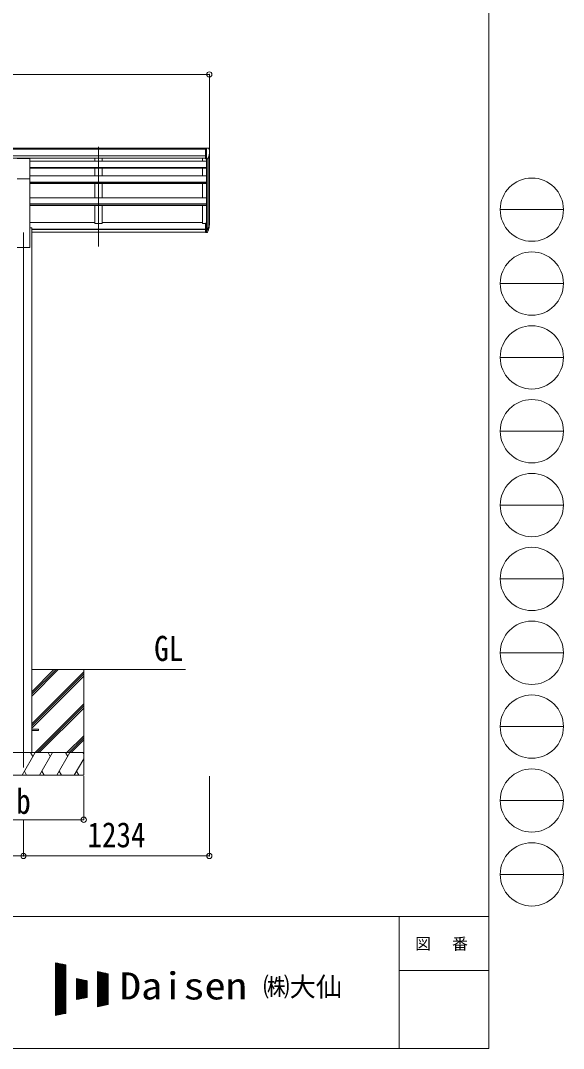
# Model space of a CAD drawing. Units: millimetres at full size; details may follow other scales. Extents: x -9783 to 9892, y -6828 to 6752.
# Drawn here: x 6288 to 9892, y -6828 to -8 of the extents above; entities that cross this region are included whole.
import ezdxf
from ezdxf.enums import TextEntityAlignment as Align

# ---------------------------------------------------------------- set-up
doc = ezdxf.new("R2010")
doc.units = ezdxf.units.MM
doc.header["$LTSCALE"] = 35
doc.header["$PDMODE"] = 32
doc.header["$PDSIZE"] = 35
for name, color, linetype, lineweight in [('0-0_0', 7, 'Continuous', 9), ('0-1_本体', 4, 'Continuous', 9), ('0-2_部品', 7, 'Continuous', 9), ('0-8_PARTS2', 2, 'Continuous', 9), ('0-A_寸法', 6, 'Continuous', 9), ('F-0_240', 7, 'Continuous', 9)]:
    doc.layers.add(name, color=color, linetype=linetype, lineweight=lineweight)
doc.styles.add('ＭＳ ゴシック', font='')
doc.styles.get('ＭＳ ゴシック').set_extended_font_data('MS Gothic')

msp = doc.modelspace()

# ---------------------------------------------------------------- linework, layer by layer
at = {"layer": '0-0_0'}
for p, q in [((6361.85, -4314.43), (7383.05, -4314.43)), ((6361.85, -4490.46), (6537.88, -4314.43)), ((6361.85, -4476.32), (6523.74, -4314.43)), ((6361.85, -4462.18), (6509.59, -4314.43)), ((6361.85, -4674.31), (6707.05, -4329.11)), ((6361.85, -4688.45), (6707.05, -4343.25)), ((6361.85, -4702.59), (6707.05, -4357.39)), ((6707.05, -4314.43), (6707.05, -5014.43)), ((6383.86, -4864.43), (6707.05, -4541.24)), ((6398, -4864.43), (6707.05, -4555.38)), ((6412.14, -4864.43), (6707.05, -4569.52)), ((6595.99, -4864.43), (6707.05, -4753.37)), ((6610.13, -4864.43), (6707.05, -4767.51)), ((6624.27, -4864.43), (6707.05, -4781.66)), ((6707.05, -4864.43), (5907.05, -4864.43)), ((6298.2, -5014.43), (6384.81, -4864.43)), ((6369.81, -4890.41), (6354.8, -4864.43)), ((6413.67, -5014.43), (6500.28, -4864.43)), ((6485.28, -4890.41), (6470.28, -4864.43)), ((6529.14, -5014.43), (6615.75, -4864.43)), ((6585.75, -4864.43), (6600.75, -4890.41)), ((6644.61, -5014.43), (6707.05, -4906.29)), ((6701.22, -4864.43), (6707.05, -4874.53)), ((5907.05, -5014.43), (6707.05, -5014.43)), ((6313.2, -4988.45), (6328.2, -5014.43)), ((6428.67, -4988.45), (6443.67, -5014.43)), ((6544.14, -4988.45), (6559.14, -5014.43)), ((6659.61, -4988.45), (6674.61, -5014.43))]:
    msp.add_line(p, q, dxfattribs=at)
at = {"layer": '0-1_本体'}
for p, q in [((1799.55, -856.01), (7504.55, -856.01)), ((1799.55, -861.37), (7514.55, -861.37)), ((1799.55, -904.89), (7514.55, -904.89)), ((1799.55, -922.56), (7514.55, -922.56)), ((7521.05, -940.79), (6349.55, -940.79)), ((6780.05, -922.56), (6780.05, -941.2)), ((6830.05, -922.56), (6830.05, -941.2)), ((7496.05, -922.56), (7496.05, -941.2)), ((7521.05, -926.39), (7521.05, -1353)), ((7527.05, -926.92), (7527.05, -1397.43)), ((7536.76, -911.56), (7536.76, -1379.43)), ((7541.05, -1355.17), (7541.05, -892.76)), ((6349.55, -982.49), (7521.05, -982.49)), ((6349.55, -984.18), (7521.05, -984.18)), ((6349.55, -988.59), (7521.05, -988.59)), ((6780.05, -988.6), (6780.05, -994.37)), ((6780.05, -988.6), (6780.05, -1039.58)), ((6830.05, -988.6), (6830.05, -994.37)), ((6830.05, -988.6), (6830.05, -1039.58)), ((7496.05, -988.59), (7496.05, -1039.58)), ((6349.55, -1039.58), (7521.05, -1039.58)), ((6349.55, -1514.43), (6349.55, -1058.8)), ((6349.55, -1080.23), (7521.05, -1080.23)), ((6349.55, -1081.91), (7521.05, -1081.91)), ((6349.55, -1088.63), (7521.05, -1088.63)), ((6780.05, -1088.63), (6780.05, -1185.31)), ((6830.05, -1088.63), (6830.05, -1185.31)), ((7496.05, -1088.63), (7496.05, -1185.31)), ((6349.55, -1185.31), (7521.05, -1185.31)), ((7521.05, -1224.77), (6349.55, -1224.77)), ((7521.05, -1226.45), (6349.55, -1226.45)), ((7521.05, -1235.49), (6349.55, -1235.49)), ((6780.05, -1235.49), (6780.05, -1353.82)), ((7496.05, -1235.49), (7496.05, -1353.82)), ((6349.55, -1348.61), (6780.05, -1348.61)), ((6830.05, -1348.61), (7496.05, -1348.61)), ((7514.55, -1353.82), (7496.05, -1353.82)), ((6349.55, -1384.43), (6362.05, -1384.43)), ((6362.05, -1384.43), (6362.05, -4864.43)), ((6362.05, -1392.92), (7514.55, -1392.92)), ((6362.05, -1394.3), (7514.55, -1394.3)), ((6362.05, -1411.47), (7514.55, -1411.47)), ((6264.55, -1514.43), (6349.55, -1514.43))]:
    msp.add_line(p, q, dxfattribs=at)
msp.add_lwpolyline([(6830.05, -1235.49), (6830.05, -1353.82), (6780.05, -1353.82)], dxfattribs=at)
at = {"layer": '0-2_部品'}
for p, q in [((7514.55, -854.41), (7504.55, -854.5)), ((7504.55, -856.01), (7504.55, -854.5)), ((7514.55, -926.39), (7514.55, -854.41)), ((7533.05, -854.41), (7514.55, -854.41)), ((7521.05, -927.39), (7521.05, -854.41)), ((7533.05, -854.41), (7535.38, -854.55)), ((7536.14, -854.98), (7540.2, -860.78)), ((7543.05, -863.78), (7543.05, -864.41)), ((6264.55, -924.65), (6349.55, -924.65)), ((6349.55, -1058.8), (6349.55, -924.65)), ((7514.55, -926.39), (7521.05, -926.39)), ((7521.05, -927.39), (7526.26, -927.08)), ((7528.67, -925.58), (7537.95, -909.52)), ((6264.55, -1058.8), (6349.55, -1058.8)), ((7514.55, -1353), (7514.55, -1414.06)), ((7514.55, -1353), (7521.05, -1353)), ((7521.05, -1353), (7521.05, -1414.88)), ((7514.55, -1391.31), (7521.05, -1391.31)), ((7514.55, -1396.71), (7521.05, -1396.71)), ((7514.55, -1414.06), (7521.05, -1414.06)), ((7521.05, -1397.71), (7526.18, -1397.71)), ((7521.05, -1399.71), (7525.89, -1399.71)), ((7521.05, -1414.88), (7525.89, -1414.88)), ((7527.48, -1396.96), (7537.24, -1378.54)), ((7538.66, -1379.04), (7528.49, -1398.21)), ((7536.07, -1395.89), (7528.49, -1413.38))]:
    msp.add_line(p, q, dxfattribs=at)
at = {"layer": '0-2_部品', "color": 4}
for p, q in [((6407.05, -4709.93), (6362.05, -4709.93)), ((6407.05, -4718.93), (6362.05, -4718.93)), ((6407.05, -4709.93), (6407.05, -4718.93))]:
    msp.add_line(p, q, dxfattribs=at)
at = {"layer": '0-2_部品'}
for centre, radius, start, end in [((7535.32, -855.55), 1, 35, 86.5), ((7341.05, -864.41), 202, 347.09739, 0), ((7540.05, -863.78), 3, 0, 87), ((7526.07, -924.08), 3, 273.5, 330), ((7453.1, -1352.59), 88.05, 342.78929, 2.77608), ((7452.39, -1356.87), 89.07, 345.58812, 5.50424), ((7525.89, -1396.71), 3, 270, 330), ((7525.89, -1411.88), 3, 270, 330), ((7526.18, -1396.21), 1.5, 270, 330), ((7407.83, -1359.81), 133.22, 344.28698, 356.72013)]:
    msp.add_arc(centre, radius, start, end, dxfattribs=at)
at = {"layer": '0-8_PARTS2'}
for p, q in [((6805.05, -1508.23), (6805.05, -845.7)), ((6307.05, -1414.43), (6307.05, -4964.43))]:
    msp.add_line(p, q, dxfattribs=at)
at = {"layer": '0-A_寸法'}
for p, q in [((1773.05, -366.07), (7541.05, -366.07)), ((7541.05, -366.07), (7541.05, -911.69)), ((6707.05, -5310.82), (6707.05, -5021.85)), ((7541.05, -5550.79), (7541.05, -5021.85)), ((5907.05, -5310.82), (6707.05, -5310.82)), ((6307.05, -5550.79), (6307.05, -5310.82)), ((3007.05, -5550.79), (6307.05, -5550.79)), ((6307.05, -5550.79), (7541.05, -5550.79))]:
    msp.add_line(p, q, dxfattribs=at)
for p in [(7541.05, -366.07), (6707.05, -5310.82), (6307.05, -5550.79), (7541.05, -5550.79)]:
    msp.add_point(p, dxfattribs=at)
at = {"layer": 'F-0_240', "color": 5}
for p, q in [((9396.97, 6751.9), (9396.97, -6828.1)), ((-9783.03, -5953.1), (9396.97, -5953.1)), ((8801.97, -5953.1), (8801.97, -6828.1)), ((8801.97, -6311.85), (9396.97, -6311.85)), ((-9783.03, -6828.1), (9396.97, -6828.1))]:
    msp.add_line(p, q, dxfattribs=at)
at = {"layer": 'F-0_240', "color": 4}
for p, q in [((9471.77, -1263.1), (9891.77, -1263.1)), ((9471.77, -1753.1), (9891.77, -1753.1)), ((9471.77, -2243.1), (9891.77, -2243.1)), ((9471.77, -2733.1), (9891.77, -2733.1)), ((9471.77, -3223.1), (9891.77, -3223.1)), ((9471.77, -3713.1), (9891.77, -3713.1)), ((9471.77, -4203.1), (9891.77, -4203.1)), ((9471.77, -4693.1), (9891.77, -4693.1)), ((9471.77, -5183.1), (9891.77, -5183.1)), ((9471.77, -5673.1), (9891.77, -5673.1))]:
    msp.add_line(p, q, dxfattribs=at)
at = {"layer": 'F-0_240'}
for p, q in [((6519.04, -6259.47), (6589.04, -6274.05)), ((6519.04, -6259.47), (6519.04, -6609.47)), ((6519.04, -6262.76), (6534.85, -6262.76)), ((6519.04, -6266.26), (6551.65, -6266.26)), ((6519.04, -6269.76), (6568.45, -6269.76)), ((6519.04, -6273.26), (6585.25, -6273.26)), ((6521.12, -6609.03), (6521.12, -6259.9)), ((6524.62, -6608.3), (6524.62, -6260.63)), ((6528.12, -6607.58), (6528.12, -6261.36)), ((6531.62, -6606.85), (6531.62, -6262.09)), ((6535.12, -6606.12), (6535.12, -6262.81)), ((6538.62, -6605.39), (6538.62, -6263.54)), ((6542.12, -6604.66), (6542.12, -6264.27)), ((6545.62, -6603.93), (6545.62, -6265)), ((6549.12, -6603.2), (6549.12, -6265.73)), ((6552.62, -6602.47), (6552.62, -6266.46)), ((6556.12, -6601.74), (6556.12, -6267.19)), ((6559.62, -6601.01), (6559.62, -6267.92)), ((6563.12, -6600.28), (6563.12, -6268.65)), ((6566.62, -6599.55), (6566.62, -6269.38)), ((6570.12, -6598.83), (6570.12, -6270.11)), ((6573.62, -6598.1), (6573.62, -6270.84)), ((6577.12, -6597.37), (6577.12, -6271.56)), ((6580.62, -6596.64), (6580.62, -6272.29)), ((6584.12, -6595.91), (6584.12, -6273.02)), ((6587.62, -6595.18), (6587.62, -6273.75)), ((6589.04, -6274.05), (6589.04, -6594.88)), ((6519.04, -6276.76), (6589.04, -6276.76)), ((6519.04, -6280.26), (6589.04, -6280.26)), ((6519.04, -6283.76), (6589.04, -6283.76)), ((6519.04, -6287.26), (6589.04, -6287.26)), ((6519.04, -6290.76), (6589.04, -6290.76)), ((6519.04, -6294.26), (6589.04, -6294.26)), ((6519.04, -6297.76), (6589.04, -6297.76)), ((6519.04, -6301.26), (6589.04, -6301.26)), ((6519.04, -6304.76), (6589.04, -6304.76)), ((6519.04, -6308.26), (6589.04, -6308.26)), ((6519.04, -6311.76), (6589.04, -6311.76)), ((6519.04, -6315.26), (6589.04, -6315.26)), ((6519.04, -6318.76), (6589.04, -6318.76)), ((6519.04, -6322.26), (6589.04, -6322.26)), ((6519.04, -6325.76), (6589.04, -6325.76)), ((6519.04, -6329.26), (6589.04, -6329.26)), ((6519.04, -6332.76), (6589.04, -6332.76)), ((6519.04, -6336.26), (6589.04, -6336.26)), ((6519.04, -6339.76), (6589.04, -6339.76)), ((6799.04, -6317.8), (6869.04, -6332.38)), ((6799.04, -6317.8), (6799.04, -6551.13)), ((6799.04, -6318.76), (6803.65, -6318.76)), ((6799.04, -6322.26), (6820.45, -6322.26)), ((6799.04, -6325.76), (6837.25, -6325.76)), ((6799.04, -6329.26), (6854.05, -6329.26)), ((6799.04, -6332.76), (6869.04, -6332.76)), ((6799.04, -6336.26), (6869.04, -6336.26)), ((6799.04, -6339.76), (6869.04, -6339.76)), ((6801.12, -6550.7), (6801.12, -6318.23)), ((6804.62, -6549.97), (6804.62, -6318.96)), ((6808.12, -6549.24), (6808.12, -6319.69)), ((6811.62, -6548.51), (6811.62, -6320.42)), ((6815.12, -6547.78), (6815.12, -6321.15)), ((6818.62, -6547.05), (6818.62, -6321.88)), ((6822.12, -6546.33), (6822.12, -6322.61)), ((6825.62, -6545.6), (6825.62, -6323.34)), ((6829.12, -6544.87), (6829.12, -6324.06)), ((6832.62, -6544.14), (6832.62, -6324.79)), ((6836.12, -6543.41), (6836.12, -6325.52)), ((6839.62, -6542.68), (6839.62, -6326.25)), ((6843.12, -6541.95), (6843.12, -6326.98)), ((6846.62, -6541.22), (6846.62, -6327.71)), ((6850.12, -6540.49), (6850.12, -6328.44)), ((6853.62, -6539.76), (6853.62, -6329.17)), ((6857.12, -6539.03), (6857.12, -6329.9)), ((6860.62, -6538.3), (6860.62, -6330.63)), ((6864.12, -6537.58), (6864.12, -6331.36)), ((6867.62, -6536.85), (6867.62, -6332.09)), ((6869.04, -6332.38), (6869.04, -6536.55)), ((6519.04, -6343.26), (6589.04, -6343.26)), ((6519.04, -6346.76), (6589.04, -6346.76)), ((6519.04, -6350.26), (6589.04, -6350.26)), ((6519.04, -6353.76), (6589.04, -6353.76)), ((6519.04, -6357.26), (6589.04, -6357.26)), ((6519.04, -6360.76), (6589.04, -6360.76)), ((6519.04, -6364.26), (6589.04, -6364.26)), ((6519.04, -6367.76), (6589.04, -6367.76)), ((6519.04, -6371.26), (6589.04, -6371.26)), ((6519.04, -6374.76), (6589.04, -6374.76)), ((6519.04, -6378.26), (6589.04, -6378.26)), ((6519.04, -6381.76), (6589.04, -6381.76)), ((6519.04, -6385.26), (6589.04, -6385.26)), ((6519.04, -6388.76), (6589.04, -6388.76)), ((6519.04, -6392.26), (6589.04, -6392.26)), ((6519.04, -6395.76), (6589.04, -6395.76)), ((6519.04, -6399.26), (6589.04, -6399.26)), ((6519.04, -6402.76), (6589.04, -6402.76)), ((6519.04, -6406.26), (6589.04, -6406.26)), ((6519.04, -6409.76), (6589.04, -6409.76)), ((6659.04, -6364.47), (6729.04, -6379.05)), ((6659.04, -6364.47), (6659.04, -6504.47)), ((6659.04, -6367.76), (6674.85, -6367.76)), ((6659.04, -6371.26), (6691.65, -6371.26)), ((6659.04, -6374.76), (6708.45, -6374.76)), ((6659.04, -6378.26), (6725.25, -6378.26)), ((6659.04, -6381.76), (6729.04, -6381.76)), ((6659.04, -6385.26), (6729.04, -6385.26)), ((6659.04, -6388.76), (6729.04, -6388.76)), ((6659.04, -6392.26), (6729.04, -6392.26)), ((6659.04, -6395.76), (6729.04, -6395.76)), ((6659.04, -6399.26), (6729.04, -6399.26)), ((6659.04, -6402.76), (6729.04, -6402.76)), ((6659.04, -6406.26), (6729.04, -6406.26)), ((6659.04, -6409.76), (6729.04, -6409.76)), ((6661.12, -6504.03), (6661.12, -6364.9)), ((6664.62, -6503.3), (6664.62, -6365.63)), ((6668.12, -6502.58), (6668.12, -6366.36)), ((6671.62, -6501.85), (6671.62, -6367.09)), ((6675.12, -6501.12), (6675.12, -6367.81)), ((6678.62, -6500.39), (6678.62, -6368.54)), ((6682.12, -6499.66), (6682.12, -6369.27)), ((6685.62, -6498.93), (6685.62, -6370)), ((6689.12, -6498.2), (6689.12, -6370.73)), ((6692.62, -6497.47), (6692.62, -6371.46)), ((6696.12, -6496.74), (6696.12, -6372.19)), ((6699.62, -6496.01), (6699.62, -6372.92)), ((6703.12, -6495.28), (6703.12, -6373.65)), ((6706.62, -6494.55), (6706.62, -6374.38)), ((6710.12, -6493.83), (6710.12, -6375.11)), ((6713.62, -6493.1), (6713.62, -6375.84)), ((6717.12, -6492.37), (6717.12, -6376.56)), ((6720.62, -6491.64), (6720.62, -6377.29)), ((6724.12, -6490.91), (6724.12, -6378.02)), ((6727.62, -6490.18), (6727.62, -6378.75)), ((6729.04, -6379.05), (6729.04, -6489.88)), ((6799.04, -6343.26), (6869.04, -6343.26)), ((6799.04, -6346.76), (6869.04, -6346.76)), ((6799.04, -6350.26), (6869.04, -6350.26)), ((6799.04, -6353.76), (6869.04, -6353.76)), ((6799.04, -6357.26), (6869.04, -6357.26)), ((6799.04, -6360.76), (6869.04, -6360.76)), ((6799.04, -6364.26), (6869.04, -6364.26)), ((6799.04, -6367.76), (6869.04, -6367.76)), ((6799.04, -6371.26), (6869.04, -6371.26)), ((6799.04, -6374.76), (6869.04, -6374.76)), ((6799.04, -6378.26), (6869.04, -6378.26)), ((6799.04, -6381.76), (6869.04, -6381.76)), ((6799.04, -6385.26), (6869.04, -6385.26)), ((6799.04, -6388.76), (6869.04, -6388.76)), ((6799.04, -6392.26), (6869.04, -6392.26)), ((6799.04, -6395.76), (6869.04, -6395.76)), ((6799.04, -6399.26), (6869.04, -6399.26)), ((6799.04, -6402.76), (6869.04, -6402.76)), ((6799.04, -6406.26), (6869.04, -6406.26)), ((6799.04, -6409.76), (6869.04, -6409.76)), ((6519.04, -6413.26), (6589.04, -6413.26)), ((6519.04, -6416.76), (6589.04, -6416.76)), ((6519.04, -6420.26), (6589.04, -6420.26)), ((6519.04, -6423.76), (6589.04, -6423.76)), ((6519.04, -6427.26), (6589.04, -6427.26)), ((6519.04, -6430.76), (6589.04, -6430.76)), ((6519.04, -6434.26), (6589.04, -6434.26)), ((6519.04, -6437.76), (6589.04, -6437.76)), ((6519.04, -6441.26), (6589.04, -6441.26)), ((6519.04, -6444.76), (6589.04, -6444.76)), ((6519.04, -6448.26), (6589.04, -6448.26)), ((6519.04, -6451.76), (6589.04, -6451.76)), ((6519.04, -6455.26), (6589.04, -6455.26)), ((6519.04, -6458.76), (6589.04, -6458.76)), ((6519.04, -6462.26), (6589.04, -6462.26)), ((6519.04, -6465.76), (6589.04, -6465.76)), ((6519.04, -6469.26), (6589.04, -6469.26)), ((6519.04, -6472.76), (6589.04, -6472.76)), ((6519.04, -6476.26), (6589.04, -6476.26)), ((6659.04, -6413.26), (6729.04, -6413.26)), ((6659.04, -6416.76), (6729.04, -6416.76)), ((6659.04, -6420.26), (6729.04, -6420.26)), ((6659.04, -6423.76), (6729.04, -6423.76)), ((6659.04, -6427.26), (6729.04, -6427.26)), ((6659.04, -6430.76), (6729.04, -6430.76)), ((6659.04, -6434.26), (6729.04, -6434.26)), ((6659.04, -6437.76), (6729.04, -6437.76)), ((6659.04, -6441.26), (6729.04, -6441.26)), ((6659.04, -6444.76), (6729.04, -6444.76)), ((6659.04, -6448.26), (6729.04, -6448.26)), ((6659.04, -6451.76), (6729.04, -6451.76)), ((6659.04, -6455.26), (6729.04, -6455.26)), ((6659.04, -6458.76), (6729.04, -6458.76)), ((6659.04, -6462.26), (6729.04, -6462.26)), ((6659.04, -6465.76), (6729.04, -6465.76)), ((6659.04, -6469.26), (6729.04, -6469.26)), ((6659.04, -6472.76), (6729.04, -6472.76)), ((6659.04, -6476.26), (6729.04, -6476.26)), ((6799.04, -6413.26), (6869.04, -6413.26)), ((6799.04, -6416.76), (6869.04, -6416.76)), ((6799.04, -6420.26), (6869.04, -6420.26)), ((6799.04, -6423.76), (6869.04, -6423.76)), ((6799.04, -6427.26), (6869.04, -6427.26)), ((6799.04, -6430.76), (6869.04, -6430.76)), ((6799.04, -6434.26), (6869.04, -6434.26)), ((6799.04, -6437.76), (6869.04, -6437.76)), ((6799.04, -6441.26), (6869.04, -6441.26)), ((6799.04, -6444.76), (6869.04, -6444.76)), ((6799.04, -6448.26), (6869.04, -6448.26)), ((6799.04, -6451.76), (6869.04, -6451.76)), ((6799.04, -6455.26), (6869.04, -6455.26)), ((6799.04, -6458.76), (6869.04, -6458.76)), ((6799.04, -6462.26), (6869.04, -6462.26)), ((6799.04, -6465.76), (6869.04, -6465.76)), ((6799.04, -6469.26), (6869.04, -6469.26)), ((6799.04, -6472.76), (6869.04, -6472.76)), ((6799.04, -6476.26), (6869.04, -6476.26)), ((6519.04, -6479.76), (6589.04, -6479.76)), ((6519.04, -6483.26), (6589.04, -6483.26)), ((6519.04, -6486.76), (6589.04, -6486.76)), ((6519.04, -6490.26), (6589.04, -6490.26)), ((6519.04, -6493.76), (6589.04, -6493.76)), ((6519.04, -6497.26), (6589.04, -6497.26)), ((6519.04, -6500.76), (6589.04, -6500.76)), ((6519.04, -6504.26), (6589.04, -6504.26)), ((6519.04, -6507.76), (6589.04, -6507.76)), ((6519.04, -6511.26), (6589.04, -6511.26)), ((6519.04, -6514.76), (6589.04, -6514.76)), ((6519.04, -6518.26), (6589.04, -6518.26)), ((6519.04, -6521.76), (6589.04, -6521.76)), ((6519.04, -6525.26), (6589.04, -6525.26)), ((6519.04, -6528.76), (6589.04, -6528.76)), ((6519.04, -6532.26), (6589.04, -6532.26)), ((6519.04, -6535.76), (6589.04, -6535.76)), ((6519.04, -6539.26), (6589.04, -6539.26)), ((6519.04, -6542.76), (6589.04, -6542.76)), ((6519.04, -6546.26), (6589.04, -6546.26)), ((6659.04, -6479.76), (6729.04, -6479.76)), ((6659.04, -6483.26), (6729.04, -6483.26)), ((6659.04, -6486.76), (6729.04, -6486.76)), ((6659.04, -6504.47), (6729.04, -6489.88)), ((6659.04, -6490.26), (6727.23, -6490.26)), ((6659.04, -6493.76), (6710.43, -6493.76)), ((6659.04, -6497.26), (6693.63, -6497.26)), ((6659.04, -6500.76), (6676.83, -6500.76)), ((6659.04, -6504.26), (6660.03, -6504.26)), ((6799.04, -6479.76), (6869.04, -6479.76)), ((6799.04, -6483.26), (6869.04, -6483.26)), ((6799.04, -6486.76), (6869.04, -6486.76)), ((6799.04, -6490.26), (6869.04, -6490.26)), ((6799.04, -6493.76), (6869.04, -6493.76)), ((6799.04, -6497.26), (6869.04, -6497.26)), ((6799.04, -6500.76), (6869.04, -6500.76)), ((6799.04, -6504.26), (6869.04, -6504.26)), ((6799.04, -6507.76), (6869.04, -6507.76)), ((6799.04, -6511.26), (6869.04, -6511.26)), ((6799.04, -6514.76), (6869.04, -6514.76)), ((6799.04, -6518.26), (6869.04, -6518.26)), ((6799.04, -6521.76), (6869.04, -6521.76)), ((6799.04, -6525.26), (6869.04, -6525.26)), ((6799.04, -6528.76), (6869.04, -6528.76)), ((6799.04, -6532.26), (6869.04, -6532.26)), ((6799.04, -6535.76), (6869.04, -6535.76)), ((6869.04, -6536.55), (6799.04, -6551.13)), ((6799.04, -6539.26), (6856.03, -6539.26)), ((6799.04, -6542.76), (6839.23, -6542.76)), ((6799.04, -6546.26), (6822.43, -6546.26)), ((6519.04, -6549.76), (6589.04, -6549.76)), ((6519.04, -6553.26), (6589.04, -6553.26)), ((6519.04, -6556.76), (6589.04, -6556.76)), ((6519.04, -6560.26), (6589.04, -6560.26)), ((6519.04, -6563.76), (6589.04, -6563.76)), ((6519.04, -6567.26), (6589.04, -6567.26)), ((6519.04, -6570.76), (6589.04, -6570.76)), ((6519.04, -6574.26), (6589.04, -6574.26)), ((6519.04, -6577.76), (6589.04, -6577.76)), ((6519.04, -6581.26), (6589.04, -6581.26)), ((6519.04, -6584.76), (6589.04, -6584.76)), ((6519.04, -6588.26), (6589.04, -6588.26)), ((6519.04, -6591.76), (6589.04, -6591.76)), ((6589.04, -6594.88), (6519.04, -6609.47)), ((6519.04, -6595.26), (6587.23, -6595.26)), ((6519.04, -6598.76), (6570.43, -6598.76)), ((6519.04, -6602.26), (6553.63, -6602.26)), ((6519.04, -6605.76), (6536.83, -6605.76)), ((6519.04, -6609.26), (6520.03, -6609.26)), ((6799.04, -6549.76), (6805.63, -6549.76))]:
    msp.add_line(p, q, dxfattribs=at)
at = {"layer": 'F-0_240', "color": 4}
for centre in [(9681.77, -1263.1), (9681.77, -1753.1), (9681.77, -2243.1), (9681.77, -2733.1), (9681.77, -3223.1), (9681.77, -3713.1), (9681.77, -4203.1), (9681.77, -4693.1), (9681.77, -5183.1), (9681.77, -5673.1)]:
    msp.add_circle(centre, 210, dxfattribs=at)

# ---------------------------------------------------------------- texts
at = {"layer": '0-0_0', "style": 'ＭＳ ゴシック', "width": 0.85}
msp.add_text('GL', height=166.8, dxfattribs=at).set_placement((7174.8, -4307.49), align=Align.BOTTOM_LEFT)
at = {"layer": '0-A_寸法', "color": 7, "style": 'ＭＳ ゴシック', "width": 0.85}
for s, p in [('b', (6258.92, -5321.32)), ('1234', (6731.55, -5543.79))]:
    msp.add_text(s, height=166.8, dxfattribs=at).set_placement(p, align=Align.BOTTOM_LEFT)
at = {"layer": 'F-0_240', "style": 'ＭＳ ゴシック', "width": 1.15}
msp.add_text('Daisen', height=179.6, dxfattribs=at).set_placement((6947.05, -6556.97), align=Align.BOTTOM_LEFT)
at = {"layer": 'F-0_240', "style": 'ＭＳ ゴシック'}
msp.add_text('㈱大仙\u3000', height=128.3, dxfattribs=at).set_placement((7898.35, -6521.97), align=Align.BOTTOM_LEFT)
at = {"layer": 'F-0_240', "insert": (8906.97, -6180.6), "char_height": 76.98, "attachment_point": 7, "style": 'ＭＳ ゴシック'}
msp.add_mtext('\\T1.17;図\u3000番', dxfattribs=at)

doc.saveas('drawing.dxf')
